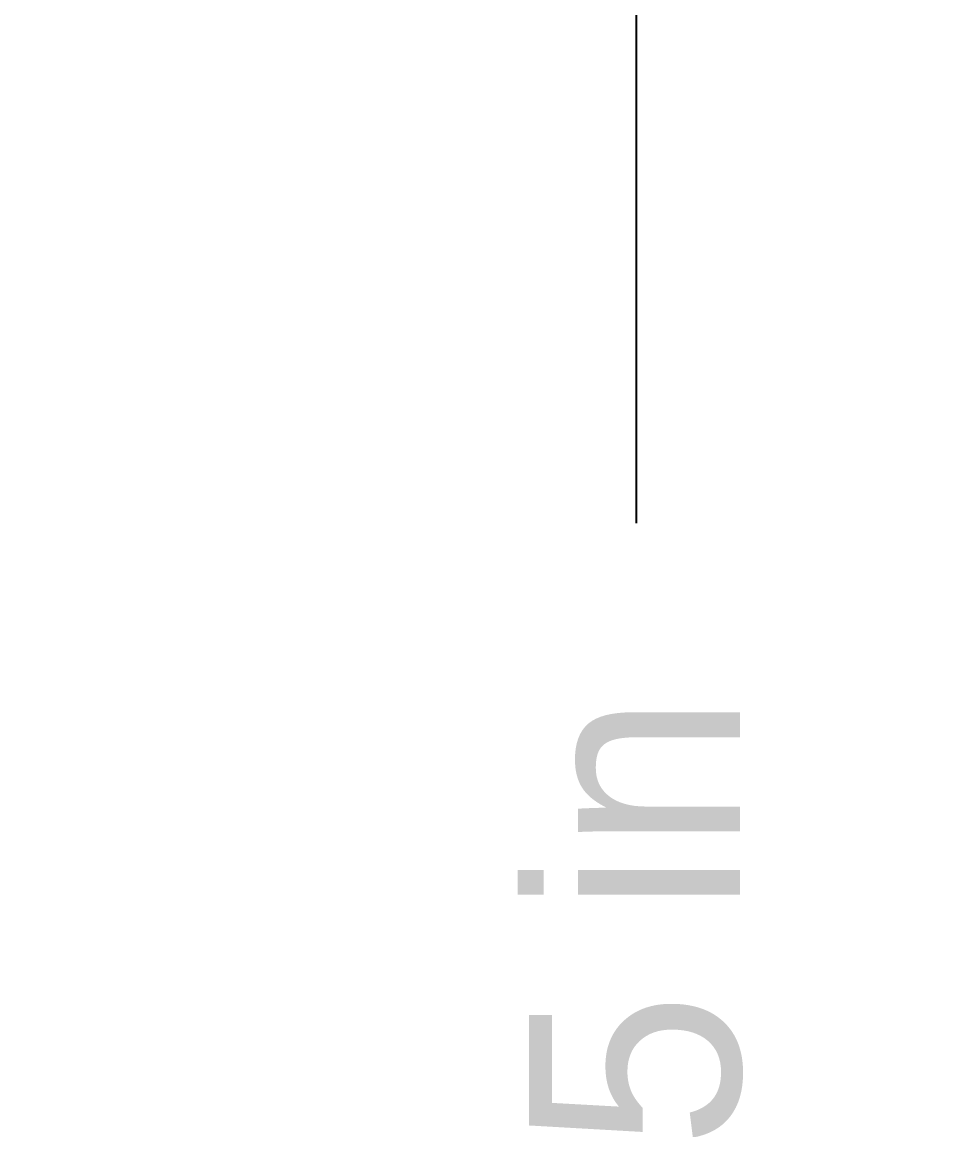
# Model space of a CAD drawing. Header units: inches. Extents: x 0 to 44.8, y 0 to 41.5.
# Drawn here: x 35.95 to 44.75, y 20.63 to 31.13 of the extents above; entities that cross this region are included whole.
import ezdxf

# ---------------------------------------------------------------- set-up
doc = ezdxf.new("R2010")
doc.units = ezdxf.units.IN
doc.header["$MEASUREMENT"] = 0
doc.layers.add('AM_5', color=3, linetype='Continuous', lineweight=25)
doc.dimstyles.get("Standard").update_dxf_attribs({"dimtxt": 0.18, "dimasz": 0.18, "dimexe": 0.18, "dimexo": 0.0625, "dimgap": 0.09, "dimtad": 0, "dimtih": 1, "dimtoh": 1, "dimdec": 4, "dimzin": 0, "dimdsep": 46, "dimtxsty": 'Standard', "dimcen": 0.09, "dimadec": 0, "dimazin": 0, "dimtfac": 1, "dimtdec": 4, "dimtofl": 0, "dimtmove": 0, "dimatfit": 3, "dimfxl": 1, "dimtolj": 1, "dimtzin": 0, "dimarcsym": 0})

# ---------------------------------------------------------------- blocks, each defined once
blk = doc.blocks.new('*D1')
at = {"layer": 'AM_5', "color": 0, "lineweight": -2}
for p, q in [((35.5, 41.5), (41.77, 41.5)), ((41.77, 39.5), (41.77, 26.385)), ((41.77, 2), (41.77, 15.115)), ((32.11, 0), (41.77, 0))]:
    blk.add_line(p, q, dxfattribs=at)
at = {"layer": 'AM_5', "color": 0}
for points in [[(42.103, 39.5), (41.437, 39.5), (41.77, 41.5)], [(41.437, 2), (42.103, 2), (41.77, 0)]]:
    blk.add_solid(points, dxfattribs=at)
at = {"layer": 'Defpoints', "color": 0}
for p in [(35.5, 41.5), (32.11, 0), (41.77, 0)]:
    blk.add_point(p, dxfattribs=at)
at = {"layer": 'AM_5', "color": 0, "insert": (41.77, 20.75), "char_height": 2, "attachment_point": 5, "rotation": 90}
blk.add_mtext('\\A1;41.5 in', dxfattribs=at)

msp = doc.modelspace()

# ---------------------------------------------------------------- dimensions: what is measured, and where the dimension line sits
at = {"layer": 'AM_5'}
dim = msp.add_linear_dim(base=(41.77, 0), p1=(35.5, 41.5), p2=(32.11, 0), angle=90, text='41.5 in', dimstyle='Standard', override={"dimtxt": 2, "dimasz": 2, "dimexe": 0, "dimexo": 0, "dimgap": 0.6}, dxfattribs=at)
dim.commit()
dim.dimension.update_dxf_attribs({"geometry": '*D1', "text_midpoint": (41.77, 20.75), "dimtype": 160, "text_rotation": 90})

doc.saveas('drawing.dxf')
